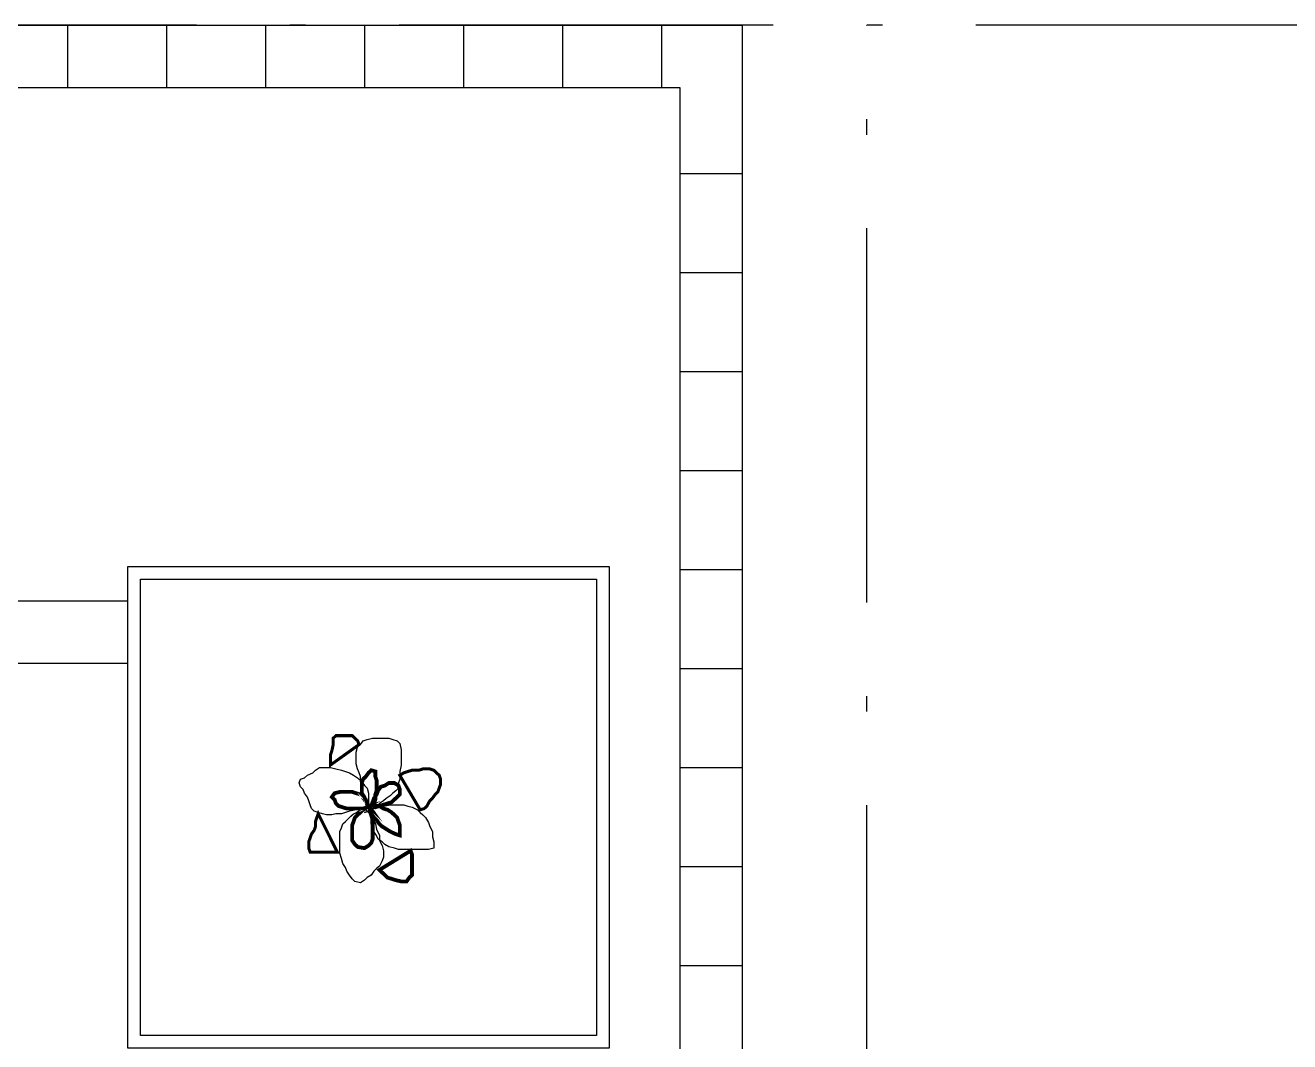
# Model space of a CAD drawing. Extents: x 3694 to 117786, y 20013 to 108631.
# Drawn here: x 40730 to 42758, y 33851 to 35481 of the extents above; entities that cross this region are included whole.
import ezdxf

# ---------------------------------------------------------------- set-up
doc = ezdxf.new("R2010")
doc.units = 0
doc.header["$LTSCALE"] = 1000
doc.header["$MEASUREMENT"] = 0
doc.linetypes.add('ACAD_ISO04W100', pattern=[30, 24, -3, 0, -3])
doc.linetypes.add('ACAD_ISO10W100', pattern=[18.5, 12, -3, 0.5, -3])
for name, color, linetype in [('DOTE', 1, 'ACAD_ISO04W100'), ('家具', 253, 'Continuous'), ('铺地', 251, 'Continuous')]:
    doc.layers.add(name, color=color, linetype=linetype)

msp = doc.modelspace()

# ---------------------------------------------------------------- linework, layer by layer
at = {"layer": 'DOTE', "linetype": 'ACAD_ISO10W100', "ltscale": 0.05}
for p, q in [((43779.8, 35480.9), (23279.8, 35480.9)), ((42079.8, 26230.3), (42079.8, 35480.9))]:
    msp.add_line(p, q, dxfattribs=at)
at = {"layer": '家具'}
msp.add_line((40673, 34558, 0), (40894.7, 34558, 0), dxfattribs=at)
at = {"layer": '家具', "color": 8}
msp.add_line((40690.8, 34458, 0), (40894.7, 34458, 0), dxfattribs=at)
at = {"layer": '家具', "elevation": 0, "flags": 128}
msp.add_lwpolyline([(41666.9, 33840.8), (40894.7, 33840.8), (40894.7, 34612.9), (41666.9, 34612.9)], close=True, dxfattribs=at)
at = {"layer": '家具', "color": 8, "elevation": 0, "flags": 128}
msp.add_lwpolyline([(41646.5, 33861.1), (40915, 33861.1), (40915, 34592.6), (41646.5, 34592.6), (41646.5, 33861.1)], dxfattribs=at)
at = {"layer": '家具', "color": 8}
for points, const_width in [([(41265.5, 34327.4), (41263.3, 34333.5), (41259, 34337.6), (41254.6, 34341.7), (41245.9, 34341.7), (41237.2, 34341.7), (41228.5, 34341.7), (41224.1, 34337.6), (41224.1, 34327.4), (41221.9, 34317.1), (41219.7, 34311), (41219.7, 34302.8), (41219.7, 34294.6)], 4.88), ([(41289.5, 34228.9), (41298.2, 34228.9), (41304.7, 34224.8), (41311.3, 34222.8), (41317.8, 34218.7), (41322.2, 34214.6), (41326.5, 34210.5), (41328.7, 34204.3), (41330.9, 34198.2), (41330.9, 34190), (41330.9, 34181.8), (41324.4, 34183.8), (41315.6, 34187.9), (41309.1, 34192), (41302.6, 34196.1), (41298.2, 34200.2), (41293.8, 34206.4), (41289.5, 34210.5), (41285.1, 34216.6), (41282.9, 34222.8), (41285.1, 34216.6), (41287.3, 34210.5), (41287.3, 34200.2), (41287.3, 34192), (41287.3, 34183.8), (41287.3, 34175.6), (41285.1, 34169.5), (41280.8, 34165.4), (41274.2, 34161.3), (41263.3, 34163.3), (41259, 34167.4), (41254.6, 34173.6), (41254.6, 34181.8), (41254.6, 34190), (41254.6, 34198.2), (41256.8, 34204.3), (41259, 34210.5), (41263.3, 34214.6), (41267.7, 34218.7), (41272.1, 34222.8), (41278.6, 34226.9), (41272.1, 34224.8), (41263.3, 34224.8), (41254.6, 34224.8), (41245.9, 34224.8), (41239.4, 34226.9), (41232.8, 34228.9), (41228.5, 34233), (41226.3, 34239.2), (41221.9, 34243.3), (41226.3, 34249.4), (41235, 34251.5), (41245.9, 34251.5), (41254.6, 34251.5), (41261.2, 34249.4), (41267.7, 34247.4), (41272.1, 34243.3), (41276.4, 34239.2), (41278.6, 34233), (41282.9, 34226.9), (41278.6, 34231), (41276.4, 34237.1), (41274.2, 34243.3), (41269.9, 34249.4), (41269.9, 34257.6), (41269.9, 34265.9), (41272.1, 34272), (41276.4, 34276.1), (41280.8, 34282.2), (41285.1, 34286.3), (41291.7, 34284.3), (41291.7, 34276.1), (41293.8, 34269.9), (41293.8, 34261.7), (41293.8, 34253.5), (41291.7, 34247.4), (41291.7, 34239.2), (41289.5, 34233), (41285.1, 34228.9), (41287.3, 34235.1), (41289.5, 34241.2), (41293.8, 34247.4), (41296, 34253.5), (41300.4, 34259.7), (41306.9, 34261.7), (41313.5, 34265.9), (41322.2, 34265.9), (41328.7, 34261.7), (41330.9, 34255.6), (41330.9, 34247.4), (41326.5, 34243.3), (41322.2, 34239.2), (41317.8, 34235.1), (41311.3, 34233), (41304.7, 34231), (41298.2, 34228.9), (41291.7, 34226.9)], 6.1), ([(41330.9, 34278.2), (41337.4, 34282.2), (41344, 34284.3), (41350.5, 34286.3), (41361.4, 34286.3), (41368, 34288.4), (41378.9, 34288.4), (41385.4, 34286.3), (41389.7, 34282.2), (41394.1, 34278.2), (41396.3, 34272), (41396.3, 34263.8), (41394.1, 34257.6), (41391.9, 34251.5), (41387.6, 34247.4), (41383.2, 34241.2), (41378.9, 34237.1), (41374.5, 34228.9), (41370.1, 34224.8), (41363.6, 34222.8)], 4.88), ([(41200.1, 34216.6), (41197.9, 34210.5), (41195.8, 34204.3), (41195.8, 34196.1), (41193.6, 34190), (41189.2, 34183.8), (41187.1, 34177.7), (41184.9, 34171.5), (41184.9, 34161.3), (41187.1, 34155.1), (41195.8, 34155.1), (41204.5, 34155.1), (41213.2, 34155.1), (41221.9, 34155.1), (41230.6, 34155.1)], 4.88), ([(41348.3, 34157.2), (41350.5, 34151), (41350.5, 34142.8), (41350.5, 34134.6), (41350.5, 34126.4), (41350.5, 34118.2), (41346.2, 34114.1), (41341.8, 34108), (41333.1, 34108), (41324.4, 34110), (41317.8, 34112.1), (41311.3, 34114.1), (41306.9, 34118.2), (41302.6, 34122.3), (41298.2, 34126.4)], 6.1)]:
    msp.add_lwpolyline(points, close=True, dxfattribs=dict(at, const_width=const_width))
for points in [[(41278.6, 34224.8), (41276.4, 34235.1), (41274.2, 34241.2), (41272.1, 34251.5), (41272.1, 34259.7), (41267.7, 34267.9), (41267.7, 34276.1), (41265.5, 34282.2), (41263.3, 34288.4), (41261.2, 34296.6), (41261.2, 34304.8), (41261.2, 34315.1), (41263.3, 34323.3), (41267.7, 34327.4), (41272.1, 34333.5), (41278.6, 34335.6), (41287.3, 34337.6), (41296, 34337.6), (41304.7, 34337.6), (41313.5, 34337.6), (41320, 34335.6), (41326.5, 34333.5), (41330.9, 34329.4), (41333.1, 34319.2), (41333.1, 34311), (41333.1, 34302.8), (41333.1, 34294.6), (41330.9, 34284.3), (41330.9, 34272), (41328.7, 34265.9), (41328.7, 34257.6), (41324.4, 34253.5), (41320, 34249.4), (41315.6, 34245.3), (41309.1, 34241.2), (41304.7, 34237.1), (41298.2, 34233), (41293.8, 34228.9), (41289.5, 34224.8)], [(41278.6, 34224.8), (41269.9, 34224.8), (41261.2, 34222.8), (41250.3, 34220.7), (41243.7, 34218.7), (41237.2, 34216.6), (41228.5, 34216.6), (41221.9, 34214.6), (41213.2, 34214.6), (41206.7, 34216.6), (41200.1, 34218.7), (41193.6, 34220.7), (41189.2, 34224.8), (41187.1, 34231), (41184.9, 34237.1), (41182.7, 34243.3), (41178.3, 34249.4), (41176.2, 34255.6), (41171.8, 34259.7), (41169.6, 34265.9), (41171.8, 34272), (41178.3, 34274), (41182.7, 34278.2), (41191.4, 34282.2), (41195.8, 34286.3), (41202.3, 34290.4), (41211, 34290.4), (41219.7, 34290.4), (41228.5, 34288.4), (41237.2, 34286.3), (41243.7, 34284.3), (41250.3, 34282.2), (41256.8, 34278.2), (41263.3, 34274), (41269.9, 34267.9), (41274.2, 34261.7), (41278.6, 34257.6), (41280.8, 34249.4), (41280.8, 34241.2), (41280.8, 34233), (41278.6, 34226.9)], [(41274.2, 34218.7), (41280.8, 34220.7), (41285.1, 34224.8), (41293.8, 34226.9), (41304.7, 34228.9), (41315.6, 34231), (41328.7, 34231), (41337.4, 34231), (41344, 34228.9), (41350.5, 34226.9), (41359.2, 34222.8), (41363.6, 34218.7), (41368, 34214.6), (41372.3, 34210.5), (41376.7, 34202.3), (41378.9, 34196.1), (41383.2, 34187.9), (41383.2, 34179.7), (41385.4, 34171.5), (41385.4, 34161.3), (41376.7, 34159.2), (41368, 34159.2), (41357.1, 34159.2), (41348.3, 34159.2), (41337.4, 34159.2), (41328.7, 34159.2), (41322.2, 34161.3), (41313.5, 34163.3), (41306.9, 34167.4), (41302.6, 34171.5), (41296, 34175.6), (41293.8, 34181.8), (41289.5, 34187.9), (41287.3, 34194.1), (41285.1, 34200.2), (41285.1, 34208.4), (41282.9, 34214.6), (41280.8, 34220.7)], [(41278.6, 34220.7), (41282.9, 34216.6), (41287.3, 34208.4), (41291.7, 34200.2), (41293.8, 34192), (41298.2, 34181.8), (41298.2, 34173.6), (41302.6, 34165.4), (41304.7, 34157.2), (41304.7, 34146.9), (41302.6, 34140.8), (41298.2, 34132.6), (41293.8, 34128.5), (41289.5, 34124.4), (41285.1, 34118.2), (41278.6, 34114.1), (41274.2, 34110), (41267.7, 34105.9), (41259, 34108), (41254.6, 34112.1), (41250.3, 34118.2), (41245.9, 34124.4), (41243.7, 34130.5), (41239.4, 34136.7), (41237.2, 34144.9), (41235, 34153.1), (41235, 34161.3), (41235, 34171.5), (41235, 34179.7), (41235, 34187.9), (41237.2, 34194.1), (41239.4, 34200.2), (41243.7, 34204.3), (41248.1, 34208.4), (41252.4, 34212.5), (41256.8, 34216.6), (41263.3, 34218.7), (41267.7, 34222.8), (41274.2, 34224.8)]]:
    msp.add_lwpolyline(points, close=True, dxfattribs=at)
at = {"layer": '铺地'}
for p, q in [((40798.8, 35380.9), (40798.8, 35480.9)), ((40957.5, 35380.9), (40957.5, 35480.9)), ((41116.2, 35380.9), (41116.2, 35480.9)), ((41275, 35380.9), (41275, 35480.9)), ((41433.8, 35380.9), (41433.8, 35480.9)), ((41592.5, 35380.9), (41592.5, 35480.9)), ((41751.2, 35380.9), (41751.2, 35480.9)), ((41879.8, 35242.5), (41779.8, 35242.5)), ((41879.8, 35083.7), (41779.8, 35083.7)), ((41879.8, 34925), (41779.8, 34925)), ((41879.8, 34766.2), (41779.8, 34766.2)), ((41879.8, 34607.5), (41779.8, 34607.5)), ((41879.8, 34448.7), (41779.8, 34448.7)), ((41879.8, 34290), (41779.8, 34290)), ((41879.8, 34131.2), (41779.8, 34131.2)), ((41879.8, 33972.5), (41779.8, 33972.5))]:
    msp.add_line(p, q, dxfattribs=at)
for points in [[(41879.8, 29880.9), (37479.8, 29880.9), (37479.8, 35480.9), (41879.8, 35480.9)], [(41779.8, 29980.9), (37579.8, 29980.9), (37579.8, 35380.9), (41779.8, 35380.9)]]:
    msp.add_lwpolyline(points, close=True, dxfattribs=at)

doc.saveas('drawing.dxf')
